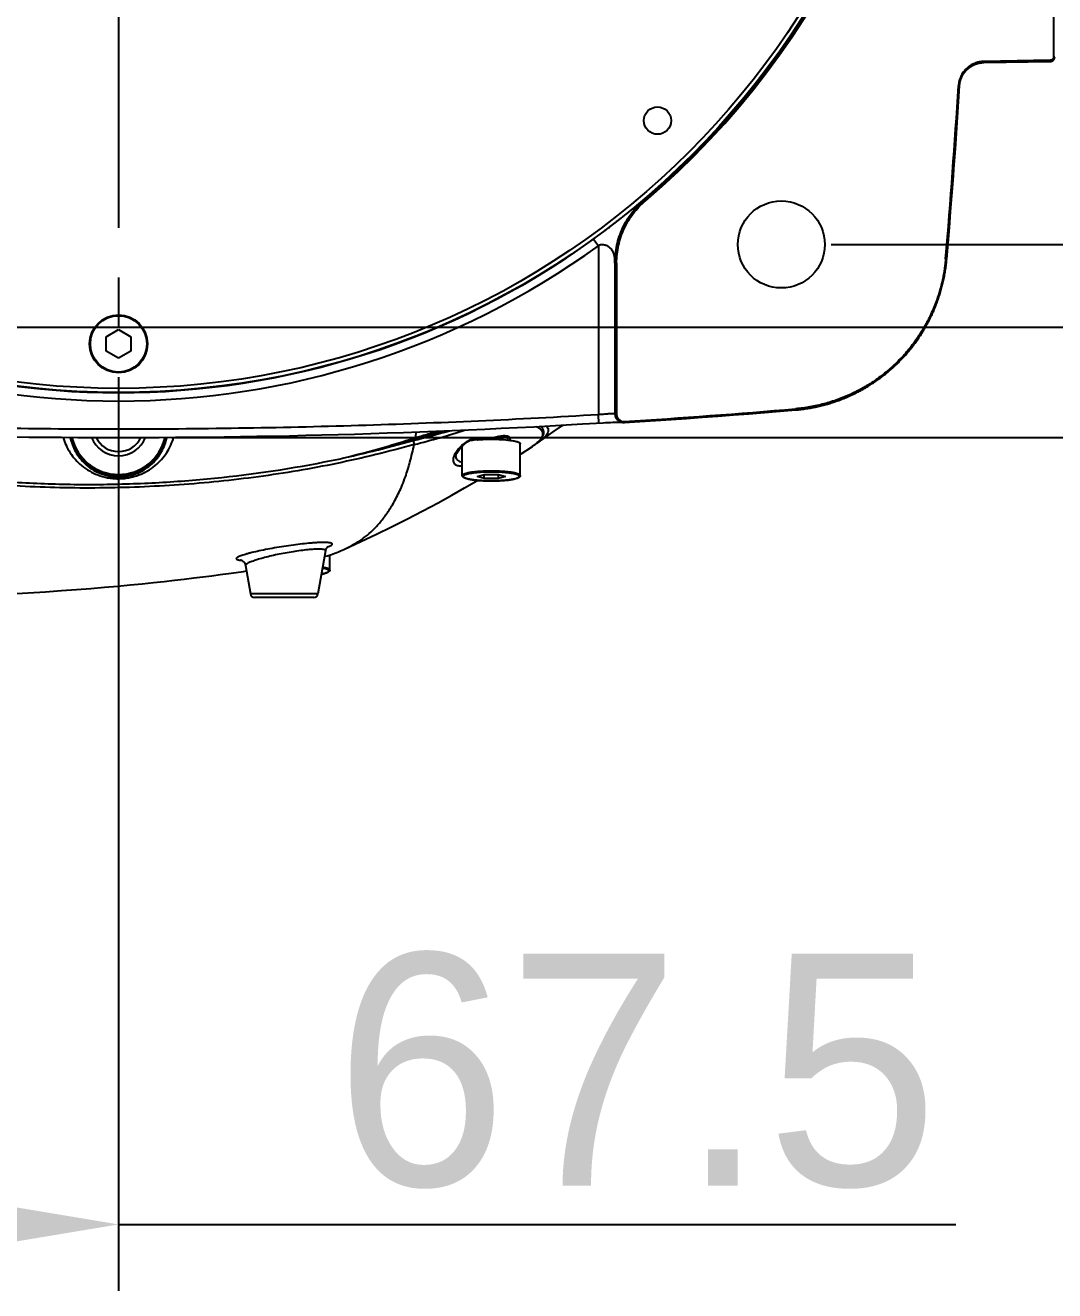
# Model space of a CAD drawing. Header units: millimetres. Extents: x 4086 to 8300, y 123 to 1549.
# Drawn here: x 6989.95 to 7021.01, y 953.47 to 991.66 of the extents above; entities that cross this region are included whole.
import ezdxf

# ---------------------------------------------------------------- set-up
doc = ezdxf.new("R2010")
doc.units = ezdxf.units.MM
doc.linetypes.add('CENTER', pattern=[0.6, 0.375, -0.075, 0.075, -0.075])
for name, color, linetype in [('中心线', 7, 'Continuous'), ('外形图', 7, 'Continuous'), ('尺寸标注', 7, 'Continuous')]:
    doc.layers.add(name, color=color, linetype=linetype)
doc.styles.add('思源黑', font='SourceHanSansCN-Normal.ttf')
doc.dimstyles.new('尺寸标注_1_4比例', dxfattribs={"dimtxt": 7, "dimasz": 6, "dimexe": 2, "dimexo": 1.5, "dimgap": 1, "dimtad": 1, "dimdec": 1, "dimlfac": 4, "dimdsep": 46, "dimtxsty": '思源黑', "dimcen": 0.09, "dimadec": 0, "dimazin": 0, "dimtp": 0.01, "dimtm": 0.01, "dimtfac": 1, "dimtdec": 1, "dimtofl": 0, "dimtmove": 0, "dimatfit": 3, "dimfxl": 1, "dimtolj": 1, "dimarcsym": 0})

# ---------------------------------------------------------------- blocks, each defined once
blk = doc.blocks.new('*D945')
at = {"layer": 'Defpoints', "color": 0}
for p in [(6972.764, 1025.043), (7012.764, 985.043), (7055.689, 985.043)]:
    blk.add_point(p, dxfattribs=at)
at = {"layer": '尺寸标注', "color": 0, "lineweight": -2}
for p, q in [((6974.264, 1025.043), (7057.689, 1025.043)), ((7055.689, 1019.043), (7055.689, 991.043)), ((7014.264, 985.043), (7057.689, 985.043))]:
    blk.add_line(p, q, dxfattribs=at)
at = {"layer": '尺寸标注', "color": 0}
for points in [[(7056.689, 1019.043), (7054.689, 1019.043), (7055.689, 1025.043)], [(7054.689, 991.043), (7056.689, 991.043), (7055.689, 985.043)]]:
    blk.add_solid(points, dxfattribs=at)
at = {"layer": '尺寸标注', "color": 0, "insert": (7051.064, 1005.043), "char_height": 7, "attachment_point": 5, "rotation": 90, "style": '思源黑'}
blk.add_mtext('\\A1;160', dxfattribs=at)
blk = doc.blocks.new('*D946')
at = {"layer": 'Defpoints', "color": 0}
for p in [(6975.889, 982.543), (6992.764, 975.871), (6992.764, 955.471)]:
    blk.add_point(p, dxfattribs=at)
at = {"layer": '尺寸标注', "color": 0, "lineweight": -2}
for p, q in [((6975.889, 981.043), (6975.889, 953.471)), ((6992.764, 974.371), (6992.764, 953.471)), ((6981.889, 955.471), (6986.764, 955.471)), ((6992.764, 955.471), (7018.035, 955.471))]:
    blk.add_line(p, q, dxfattribs=at)
at = {"layer": '尺寸标注', "color": 0}
for points in [[(6981.889, 956.471), (6981.889, 954.471), (6975.889, 955.471)], [(6986.764, 954.471), (6986.764, 956.471), (6992.764, 955.471)]]:
    blk.add_solid(points, dxfattribs=at)
at = {"layer": '尺寸标注', "color": 0, "insert": (7008.399, 960.095), "char_height": 7, "attachment_point": 5, "style": '思源黑'}
blk.add_mtext('\\A1;67.5', dxfattribs=at)
blk = doc.blocks.new('*D947')
at = {"layer": 'Defpoints', "color": 0}
for p in [(6975.889, 1027.543), (6975.889, 982.543), (7080.178, 982.543)]:
    blk.add_point(p, dxfattribs=at)
at = {"layer": '尺寸标注', "color": 0, "lineweight": -2}
for p, q in [((6977.389, 1027.543), (7082.178, 1027.543)), ((7080.178, 1021.543), (7080.178, 988.543)), ((6977.389, 982.543), (7082.178, 982.543))]:
    blk.add_line(p, q, dxfattribs=at)
at = {"layer": '尺寸标注', "color": 0}
for points in [[(7081.178, 1021.543), (7079.178, 1021.543), (7080.178, 1027.543)], [(7079.178, 988.543), (7081.178, 988.543), (7080.178, 982.543)]]:
    blk.add_solid(points, dxfattribs=at)
at = {"layer": '尺寸标注', "color": 0, "insert": (7075.554, 1005.043), "char_height": 7, "attachment_point": 5, "rotation": 90, "style": '思源黑'}
blk.add_mtext('\\A1;180', dxfattribs=at)
blk = doc.blocks.new('*D948')
at = {"layer": 'Defpoints', "color": 0}
for p in [(6992.764, 1030.868), (6992.87, 979.217), (7106.779, 979.217)]:
    blk.add_point(p, dxfattribs=at)
at = {"layer": '尺寸标注', "color": 0, "lineweight": -2}
for p, q in [((6994.264, 1030.868), (7108.779, 1030.868)), ((7106.779, 1024.868), (7106.779, 985.217)), ((6994.37, 979.217), (7108.779, 979.217))]:
    blk.add_line(p, q, dxfattribs=at)
at = {"layer": '尺寸标注', "color": 0}
for points in [[(7107.779, 1024.868), (7105.779, 1024.868), (7106.779, 1030.868)], [(7105.779, 985.217), (7107.779, 985.217), (7106.779, 979.217)]]:
    blk.add_solid(points, dxfattribs=at)
at = {"layer": '尺寸标注', "color": 0, "insert": (7102.155, 1005.043), "char_height": 7, "attachment_point": 5, "rotation": 90, "style": '思源黑'}
blk.add_mtext('\\A1;\\A1;206.5', dxfattribs=at)

msp = doc.modelspace()

# ---------------------------------------------------------------- linework, layer by layer
at = {"layer": '中心线', "linetype": 'CENTER', "ltscale": 20}
msp.add_line((6992.764, 1005.043), (6992.764, 968.7946), dxfattribs=at)
at = {"layer": '外形图'}
for p, q in [((7020.9805, 1019.3767), (7020.9805, 990.7094)), ((7020.8742, 990.6011), (7018.8788, 990.5663)), ((7018.8788, 990.5663), (7018.8794, 990.5328)), ((7018.8794, 990.5328), (7020.8912, 990.5679)), ((7020.8742, 990.6011), (7020.8912, 990.5679)), ((7021.014, 990.6929), (7020.9805, 990.7094)), ((7018.1107, 989.8327), (7018.1441, 989.8306)), ((7008.6406, 986.3861), (7008.6242, 986.3873)), ((7008.6623, 986.3606), (7008.6406, 986.3861)), ((7007.0978, 985.2058), (7007.2442, 985.0032)), ((7007.2442, 985.0023), (7007.2442, 979.9043)), ((7007.7441, 984.4829), (7007.7441, 979.9315)), ((7007.7609, 984.4825), (7007.7441, 984.4829)), ((7007.7943, 984.4825), (7007.7609, 984.4825)), ((7007.7609, 984.4825), (7007.7609, 979.9156)), ((7007.7943, 984.4825), (7007.7943, 979.9156)), ((7017.7234, 984.6101), (7017.7568, 984.6073)), ((6992.3916, 982.258), (6992.764, 982.473)), ((6992.3916, 981.828), (6992.3916, 982.258)), ((6992.764, 982.473), (6993.1364, 982.258)), ((6993.1364, 982.258), (6993.1364, 981.828)), ((6992.764, 981.613), (6992.3916, 981.828)), ((6993.1364, 981.828), (6992.764, 981.613)), ((7007.2593, 979.6547), (7007.2442, 979.9043)), ((7007.7609, 979.9156), (7007.7441, 979.9315)), ((7007.7943, 979.9156), (7007.7609, 979.9156)), ((7013.1969, 980.0836), (7013.1998, 980.0502)), ((7006.768, 979.6256), (7007.3839, 979.662)), ((7007.3839, 979.662), (7007.4596, 979.6662)), ((7007.4596, 979.6662), (7007.5413, 979.6704)), ((7007.5413, 979.6704), (7007.6104, 979.6738)), ((7007.6104, 979.6738), (7007.676, 979.6768)), ((7007.676, 979.6768), (7007.7361, 979.6794)), ((7007.7361, 979.6794), (7007.784, 979.6813)), ((7007.784, 979.6813), (7007.8218, 979.6825)), ((7007.8218, 979.6825), (7007.8561, 979.6835)), ((7007.8234, 979.7487), (7007.8229, 979.7492)), ((7007.8229, 979.7492), (7007.8398, 979.7333)), ((7007.8561, 979.6835), (7007.8807, 979.6842)), ((7007.8807, 979.6842), (7007.8982, 979.6845)), ((7002.5184, 979.4093), (7002.5407, 979.4166)), ((7004.514, 979.1417), (7004.514, 979.259)), ((7003.139, 978.0664), (7003.139, 978.958)), ((7004.889, 978.0664), (7004.889, 979.0294)), ((7004.889, 978.7132), (7004.9141, 978.7291)), ((7004.9141, 978.7291), (7005.2229, 978.9302)), ((7005.2223, 978.9298), (7005.2229, 978.9302)), ((7005.2229, 978.9302), (7005.2235, 978.9306)), ((7005.3144, 978.9938), (7005.3744, 979.0399)), ((7003.584, 978.0417), (7003.799, 978.1)), ((7003.799, 977.9835), (7003.584, 978.0417)), ((7003.799, 978.1), (7004.229, 978.1)), ((7003.799, 977.9835), (7003.799, 978.1)), ((7004.229, 977.9835), (7003.799, 977.9835)), ((7004.229, 978.1), (7004.444, 978.0417)), ((7004.229, 977.9835), (7004.229, 978.1)), ((7004.444, 978.0417), (7004.229, 977.9835)), ((6999.0119, 975.7988), (6998.7822, 974.4963)), ((6999.139, 975.2137), (6999.139, 975.6759)), ((6996.5946, 975.3539), (6996.7458, 974.4963)), ((6998.7822, 974.4963), (6996.7458, 974.4963)), ((6998.6591, 974.393), (6996.8689, 974.393))]:
    msp.add_line(p, q, dxfattribs=at)
for points in [[(7020.8912, 990.5679), (7020.8935, 990.568), (7020.8961, 990.5681), (7020.8986, 990.5683), (7020.9011, 990.5685), (7020.9036, 990.5688), (7020.9061, 990.5691), (7020.9086, 990.5695), (7020.9111, 990.5699), (7020.9136, 990.5704), (7020.9161, 990.5709), (7020.9185, 990.5715), (7020.921, 990.5721), (7020.9234, 990.5727), (7020.9258, 990.5735), (7020.9282, 990.5742), (7020.9306, 990.5751), (7020.933, 990.5759), (7020.9354, 990.5768), (7020.9377, 990.5778), (7020.94, 990.5788), (7020.9423, 990.5799), (7020.9446, 990.581), (7020.9468, 990.5821), (7020.9491, 990.5833), (7020.9513, 990.5845), (7020.9535, 990.5858), (7020.9556, 990.5871), (7020.9577, 990.5885), (7020.9598, 990.5899), (7020.9619, 990.5914), (7020.9639, 990.5929), (7020.9659, 990.5944), (7020.9679, 990.596), (7020.9699, 990.5976), (7020.9718, 990.5992), (7020.9736, 990.6009), (7020.9755, 990.6027), (7020.9773, 990.6044), (7020.9791, 990.6062), (7020.9808, 990.6081), (7020.9825, 990.6099), (7020.9842, 990.6118), (7020.9858, 990.6138), (7020.9874, 990.6158), (7020.9889, 990.6178), (7020.9904, 990.6198), (7020.9919, 990.6219), (7020.9933, 990.6239), (7020.9946, 990.6261), (7020.996, 990.6282), (7020.9973, 990.6304), (7020.9985, 990.6326), (7020.9997, 990.6348), (7021.0009, 990.6371), (7021.002, 990.6393), (7021.003, 990.6416), (7021.004, 990.6439), (7021.005, 990.6463), (7021.0059, 990.6486), (7021.0068, 990.651), (7021.0076, 990.6534), (7021.0084, 990.6558), (7021.0091, 990.6582), (7021.0098, 990.6607), (7021.0104, 990.6631), (7021.011, 990.6656), (7021.0115, 990.668), (7021.012, 990.6705), (7021.0124, 990.673), (7021.0128, 990.6755), (7021.0131, 990.678), (7021.0134, 990.6805), (7021.0136, 990.683), (7021.0138, 990.6856), (7021.0139, 990.6881), (7021.014, 990.6906), (7021.014, 990.6927)], [(7018.1441, 989.8306), (7018.1447, 989.84), (7018.1455, 989.8497), (7018.1465, 989.8593), (7018.1475, 989.869), (7018.1487, 989.8787), (7018.15, 989.8883), (7018.1514, 989.8979), (7018.153, 989.9076), (7018.1547, 989.9172), (7018.1565, 989.9268), (7018.1584, 989.9363), (7018.1605, 989.9458), (7018.1626, 989.9553), (7018.1649, 989.9648), (7018.1673, 989.9742), (7018.1699, 989.9836), (7018.1725, 989.9929), (7018.1753, 990.0022), (7018.1782, 990.0115), (7018.1812, 990.0207), (7018.1843, 990.0298), (7018.1876, 990.039), (7018.1909, 990.0481), (7018.1944, 990.0571), (7018.198, 990.0662), (7018.2018, 990.0751), (7018.2056, 990.0841), (7018.2096, 990.0929), (7018.2136, 990.1018), (7018.2178, 990.1106), (7018.2221, 990.1193), (7018.2265, 990.1279), (7018.2311, 990.1365), (7018.2357, 990.1451), (7018.2404, 990.1535), (7018.2453, 990.1619), (7018.2502, 990.1703), (7018.2553, 990.1786), (7018.2605, 990.1868), (7018.2657, 990.1949), (7018.2711, 990.203), (7018.2766, 990.211), (7018.2822, 990.219), (7018.2879, 990.2269), (7018.2938, 990.2347), (7018.2997, 990.2424), (7018.3057, 990.2501), (7018.3118, 990.2576), (7018.318, 990.2651), (7018.3243, 990.2725), (7018.3307, 990.2798), (7018.3372, 990.2871), (7018.3437, 990.2942), (7018.3504, 990.3013), (7018.3571, 990.3082), (7018.364, 990.3151), (7018.3709, 990.3219), (7018.3779, 990.3286), (7018.385, 990.3352), (7018.3922, 990.3417), (7018.3995, 990.3482), (7018.4069, 990.3545), (7018.4143, 990.3608), (7018.4219, 990.3669), (7018.4295, 990.373), (7018.4372, 990.379), (7018.445, 990.3848), (7018.4528, 990.3906), (7018.4607, 990.3962), (7018.4687, 990.4018), (7018.4768, 990.4072), (7018.4849, 990.4125), (7018.4931, 990.4178), (7018.5013, 990.4229), (7018.5096, 990.4279), (7018.518, 990.4328), (7018.5264, 990.4376), (7018.5349, 990.4423), (7018.5435, 990.4468), (7018.5521, 990.4513), (7018.5608, 990.4557), (7018.5696, 990.4599), (7018.5784, 990.464), (7018.5873, 990.468), (7018.5962, 990.4719), (7018.6051, 990.4757), (7018.6141, 990.4794), (7018.6232, 990.4829), (7018.6323, 990.4864), (7018.6414, 990.4897), (7018.6506, 990.4929), (7018.6598, 990.4959), (7018.669, 990.4989), (7018.6783, 990.5017), (7018.6875, 990.5044), (7018.6969, 990.507), (7018.7063, 990.5095), (7018.7157, 990.5118), (7018.7252, 990.514), (7018.7347, 990.5161), (7018.7442, 990.5181), (7018.7538, 990.52), (7018.7634, 990.5217), (7018.7731, 990.5233), (7018.7827, 990.5248), (7018.7924, 990.5262), (7018.8021, 990.5274), (7018.8118, 990.5286), (7018.8215, 990.5296), (7018.8312, 990.5304), (7018.8409, 990.5311), (7018.8506, 990.5318), (7018.8603, 990.5322), (7018.8699, 990.5326), (7018.8794, 990.5328)], [(7017.7568, 984.6073), (7017.7967, 985.0821), (7017.8357, 985.5571), (7017.8737, 986.0321), (7017.9108, 986.5071), (7017.947, 986.982), (7017.9822, 987.4569), (7018.0164, 987.9317), (7018.0498, 988.4065), (7018.0821, 988.8813), (7018.1136, 989.356), (7018.1441, 989.8306)], [(7013.1998, 980.0502), (7013.2399, 980.0538), (7013.2802, 980.0577), (7013.3205, 980.062), (7013.3607, 980.0665), (7013.4009, 980.0714), (7013.4411, 980.0767), (7013.4812, 980.0822), (7013.5213, 980.0881), (7013.5613, 980.0943), (7013.6013, 980.1008), (7013.6412, 980.1076), (7013.681, 980.1148), (7013.7208, 980.1223), (7013.7606, 980.1301), (7013.8002, 980.1382), (7013.8398, 980.1467), (7013.8794, 980.1555), (7013.9188, 980.1646), (7013.9582, 980.174), (7013.9975, 980.1837), (7014.0368, 980.1938), (7014.0759, 980.2041), (7014.115, 980.2148), (7014.1539, 980.2258), (7014.1928, 980.2371), (7014.2316, 980.2487), (7014.2703, 980.2607), (7014.3089, 980.2729), (7014.3473, 980.2855), (7014.3857, 980.2984), (7014.424, 980.3116), (7014.4622, 980.3251), (7014.5003, 980.3389), (7014.5382, 980.353), (7014.576, 980.3674), (7014.6137, 980.3821), (7014.6513, 980.3972), (7014.6888, 980.4125), (7014.7261, 980.4281), (7014.7633, 980.4441), (7014.8004, 980.4603), (7014.8374, 980.4769), (7014.8742, 980.4937), (7014.9109, 980.5109), (7014.9475, 980.5283), (7014.9839, 980.546), (7015.0201, 980.564), (7015.0562, 980.5824), (7015.0921, 980.601), (7015.1279, 980.6198), (7015.1636, 980.639), (7015.199, 980.6585), (7015.2344, 980.6783), (7015.2696, 980.6983), (7015.3046, 980.7187), (7015.3394, 980.7393), (7015.3741, 980.7602), (7015.4086, 980.7814), (7015.4429, 980.8028), (7015.4771, 980.8246), (7015.5111, 980.8465), (7015.5448, 980.8688), (7015.5784, 980.8914), (7015.6119, 980.9142), (7015.6451, 980.9373), (7015.6782, 980.9607), (7015.7111, 980.9843), (7015.7437, 981.0082), (7015.7762, 981.0324), (7015.8085, 981.0568), (7015.8406, 981.0815), (7015.8725, 981.1064), (7015.9042, 981.1316), (7015.9356, 981.1571), (7015.9669, 981.1828), (7015.9979, 981.2087), (7016.0288, 981.2349), (7016.0594, 981.2614), (7016.0898, 981.2881), (7016.12, 981.3151), (7016.15, 981.3423), (7016.1798, 981.3697), (7016.2093, 981.3974), (7016.2386, 981.4254), (7016.2677, 981.4535), (7016.2966, 981.4819), (7016.3252, 981.5105), (7016.3536, 981.5393), (7016.3817, 981.5684), (7016.4096, 981.5977), (7016.4373, 981.6272), (7016.4647, 981.657), (7016.4919, 981.687), (7016.5189, 981.7172), (7016.5456, 981.7476), (7016.5721, 981.7783), (7016.5983, 981.8091), (7016.6243, 981.8402), (7016.65, 981.8715), (7016.6754, 981.9029), (7016.7006, 981.9346), (7016.7256, 981.9664), (7016.7502, 981.9985), (7016.7746, 982.0308), (7016.7988, 982.0633), (7016.8227, 982.0959), (7016.8463, 982.1288), (7016.8697, 982.1619), (7016.8928, 982.1951), (7016.9157, 982.2286), (7016.9382, 982.2622), (7016.9605, 982.296), (7016.9825, 982.33), (7017.0042, 982.3641), (7017.0257, 982.3984), (7017.0468, 982.4329), (7017.0677, 982.4676), (7017.0884, 982.5024), (7017.1087, 982.5374), (7017.1287, 982.5726), (7017.1485, 982.608), (7017.168, 982.6435), (7017.1872, 982.6791), (7017.2061, 982.7149), (7017.2247, 982.7509), (7017.243, 982.787), (7017.261, 982.8232), (7017.2787, 982.8596), (7017.2962, 982.8961), (7017.3133, 982.9328), (7017.3302, 982.9696), (7017.3467, 983.0066), (7017.3629, 983.0437), (7017.3789, 983.0809), (7017.3945, 983.1182), (7017.4099, 983.1557), (7017.4249, 983.1933), (7017.4396, 983.231), (7017.454, 983.2688), (7017.4682, 983.3068), (7017.482, 983.3448), (7017.4955, 983.383), (7017.5086, 983.4213), (7017.5215, 983.4597), (7017.5341, 983.4982), (7017.5464, 983.5368), (7017.5583, 983.5755), (7017.5699, 983.6143), (7017.5812, 983.6531), (7017.5922, 983.6921), (7017.6029, 983.7311), (7017.6133, 983.7703), (7017.6233, 983.8095), (7017.6331, 983.8488), (7017.6425, 983.8882), (7017.6516, 983.9277), (7017.6603, 983.9672), (7017.6688, 984.0068), (7017.6769, 984.0464), (7017.6847, 984.0861), (7017.6922, 984.1259), (7017.6994, 984.1658), (7017.7062, 984.2057), (7017.7127, 984.2457), (7017.7189, 984.2857), (7017.7248, 984.3258), (7017.7304, 984.3659), (7017.7356, 984.4061), (7017.7405, 984.4463), (7017.7451, 984.4866), (7017.7493, 984.5269), (7017.7532, 984.5672), (7017.7568, 984.6073)], [(7008.0271, 979.6662), (7008.4965, 979.6964), (7008.9667, 979.7277), (7009.437, 979.7598), (7009.9073, 979.7929), (7010.3776, 979.8269), (7010.8479, 979.8618), (7011.3183, 979.8977), (7011.7887, 979.9344), (7012.2591, 979.9721), (7012.7295, 980.0107), (7013.1998, 980.0502)], [(6989.5709, 979.2388), (6990.0621, 979.2328), (6990.5533, 979.2278), (6991.0446, 979.2238), (6991.5359, 979.2208), (6992.0271, 979.2188), (6992.5184, 979.2178), (6993.0097, 979.2178), (6993.5009, 979.2188), (6993.9922, 979.2208), (6994.4835, 979.2238), (6994.9747, 979.2278), (6995.466, 979.2328), (6995.9572, 979.2388), (6996.4484, 979.2459), (6996.9396, 979.2539), (6997.4307, 979.2629), (6997.9219, 979.273), (6998.4131, 979.284), (6998.9044, 979.2961), (6999.3956, 979.3091), (6999.887, 979.3232), (7000.3784, 979.3382), (7000.8698, 979.3543), (7001.3612, 979.3714), (7001.8527, 979.3895), (7002.3442, 979.4086), (7002.8357, 979.4286), (7003.3272, 979.4497), (7003.8187, 979.4718), (7004.3103, 979.495), (7004.8018, 979.5191), (7005.2934, 979.5442), (7005.7849, 979.5703), (7006.2764, 979.5974), (7006.768, 979.6256)], [(7005.3744, 979.0399), (7005.4268, 979.0847), (7005.472, 979.1283), (7005.5101, 979.1707), (7005.5415, 979.2126), (7005.5664, 979.2547), (7005.5845, 979.2972), (7005.595, 979.3404), (7005.597, 979.3834), (7005.5904, 979.4247), (7005.5758, 979.4631), (7005.5535, 979.4994), (7005.5235, 979.5337), (7005.4986, 979.5551)], [(7005.4041, 979.0575), (7005.6, 979.1894), (7005.8836, 979.3842), (7006.1628, 979.5809), (7006.1782, 979.592)], [(7007.8982, 979.6845), (7007.9137, 979.6847), (7007.915, 979.6847)], [(7003.1938, 979.0125), (7003.1967, 979.0152), (7003.2023, 979.0203), (7003.2079, 979.0254), (7003.2137, 979.0303), (7003.2195, 979.0352), (7003.2253, 979.04), (7003.2312, 979.0448), (7003.2371, 979.0494), (7003.2431, 979.054), (7003.2491, 979.0584), (7003.255, 979.0628), (7003.261, 979.067), (7003.267, 979.0712), (7003.2729, 979.0752), (7003.2789, 979.0792), (7003.2848, 979.083), (7003.2906, 979.0868), (7003.2965, 979.0904), (7003.3022, 979.0939), (7003.308, 979.0974), (7003.3137, 979.1007), (7003.3195, 979.104), (7003.3252, 979.1072), (7003.3309, 979.1103), (7003.3365, 979.1134), (7003.3422, 979.1164), (7003.3479, 979.1193), (7003.3535, 979.1221), (7003.3591, 979.1248), (7003.3647, 979.1275), (7003.3703, 979.1301), (7003.3758, 979.1327), (7003.3813, 979.1351), (7003.3867, 979.1374), (7003.3921, 979.1397), (7003.3974, 979.1419), (7003.4027, 979.144), (7003.4078, 979.146), (7003.4129, 979.1479), (7003.4179, 979.1497), (7003.4228, 979.1514), (7003.4276, 979.153), (7003.4323, 979.1545), (7003.4369, 979.1559), (7003.4414, 979.1572), (7003.4457, 979.1584), (7003.4499, 979.1596), (7003.454, 979.1606), (7003.458, 979.1615), (7003.4617, 979.1623), (7003.4653, 979.163), (7003.4686, 979.1636), (7003.4717, 979.1641), (7003.4744, 979.1644), (7003.476, 979.1646)], [(7002.9448, 978.6468), (7002.9451, 978.6535), (7002.947, 978.6663), (7002.9507, 978.682), (7002.9568, 978.7006), (7002.9654, 978.7218), (7002.9769, 978.7456), (7002.9916, 978.7719), (7003.0097, 978.8007), (7003.0314, 978.8319), (7003.0568, 978.8653), (7003.0861, 978.9005), (7003.1192, 978.9374)], [(7003.1192, 978.9374), (7003.1561, 978.9758), (7003.1938, 979.0125)], [(7005.2223, 978.9298), (7005.2469, 978.9462), (7005.3144, 978.9938)], [(6999.5653, 975.8403), (7000.0749, 976.0749), (7000.5466, 976.2985), (7000.9992, 976.5194), (7001.4597, 976.7509), (7001.9422, 977.0011), (7002.4096, 977.2513), (7002.8243, 977.4796), (7003.2086, 977.6967), (7003.5743, 977.9083), (7003.6027, 977.925)], [(6999.0119, 975.7989), (6999.0155, 975.8154), (6999.0213, 975.8347), (6999.0282, 975.8522), (6999.0358, 975.8677), (6999.0438, 975.8812), (6999.0518, 975.8928), (6999.0595, 975.9026), (6999.0669, 975.9108), (6999.0738, 975.9177), (6999.0798, 975.9231), (6999.0847, 975.9271), (6999.0882, 975.9297), (6999.0902, 975.9311), (6999.0906, 975.9313)], [(6996.4587, 975.5231), (6996.4578, 975.5233), (6996.4584, 975.5232), (6996.4609, 975.5224), (6996.4653, 975.5208), (6996.4714, 975.5183), (6996.479, 975.5148), (6996.4876, 975.5102), (6996.4971, 975.5044), (6996.5075, 975.4972), (6996.5186, 975.4883), (6996.5303, 975.4776), (6996.5422, 975.4648), (6996.554, 975.4499), (6996.5652, 975.4329), (6996.5753, 975.414), (6996.5839, 975.3936), (6996.5907, 975.3719), (6996.5945, 975.3545)], [(6989.5116, 974.5034), (6990.0391, 974.5326), (6990.558, 974.5645), (6991.0426, 974.5972), (6991.4964, 974.6304), (6991.9282, 974.6643), (6992.343, 974.699), (6992.7397, 974.7342), (6993.1172, 974.7696), (6993.4754, 974.8049), (6993.8157, 974.8399), (6994.1397, 974.8747), (6994.4494, 974.9093), (6994.7467, 974.9438), (6995.0335, 974.9782), (6995.3108, 975.0125), (6995.5784, 975.0467), (6995.8355, 975.0805), (6996.0817, 975.1137), (6996.3162, 975.1462), (6996.538, 975.1776), (6996.6235, 975.19)]]:
    msp.add_lwpolyline(points, dxfattribs=at)
for centre, radius in [((6992.764, 1005.043), 24.4672), ((6992.764, 1005.043), 24.3423), ((7009.0275, 988.7796), 0.4125), ((7012.764, 985.043), 1.3125), ((6992.764, 982.043), 0.875), ((6992.764, 982.043), 0.85)]:
    msp.add_circle(centre, radius, dxfattribs=at)
for centre, radius, start, end in [((6992.764, 1005.043), 24.4979, 310.39702, 49.60298), ((6992.764, 1005.043), 24.5313, 310.39702, 49.60298), ((6776.3342, 1005.1334), 242.2601, 355.14031, 356.378891), ((6992.764, 1005.043), 24.4739, 234.14916, 305.85084), ((6992.764, 1005.043), 24.7239, 234.15024, 305.84959), ((7007.9938, 979.9313), 0.2498, 179.95788, 226.81083), ((7008.0107, 979.9155), 0.2498, 179.95777, 226.81236), ((7008.0108, 979.9156), 0.2165, 180, 273.58553), ((6992.6578, 1221.6861), 242.474, 273.633508, 274.859154), ((7008.0108, 979.9156), 0.25, 226.81611, 273.73776), ((6992.764, 979.543), 1.4737, 192.58166, 347.41834), ((6992.764, 979.543), 1.4403, 192.88503, 347.11341), ((6992.764, 979.543), 0.875, 201.7332, 338.2668), ((6992.764, 979.543), 0.75, 205.63939, 334.36061), ((6994.1675, 1003.343), 25.3231, 281.95333, 287.38837), ((6992.4099, 1011.856), 34.0099, 283.68137, 285.77501), ((6996.4976, 1000.329), 21.8205, 283.67387, 286.65536), ((6996.4313, 1000.5751), 22.1982, 283.69088, 287.85288), ((6996.2484, 998.8391), 20.3741, 285.59135, 287.51493), ((6987.9801, 981.8833), 14.001, 349.01261, 349.72353), ((6997.1194, 996.1791), 17.6175, 285.18904, 287.84588), ((7003.8734, 975.0379), 4.1449, 95.50372, 95.7169), ((7003.9624, 974.1156), 5.0715, 95.3438, 95.50452), ((7003.3699, 979.8119), 0.8929, 254.57082, 254.98926), ((7004.3565, 977.7298), 1.7551, 133.66382, 133.93063), ((7003.9224, 980.9035), 2.3633, 303.40502, 304.29184), ((7004.0478, 980.7196), 2.1407, 304.29382, 305.08034), ((7004.5573, 980.0393), 1.2905, 308.77769, 310.82972), ((7003.9501, 981.2362), 2.6193, 302.77092, 303.717), ((6996.6136, 975.3573), 0.0193, 188.17444, 189.98735), ((6996.8689, 974.518), 0.125, 190, 270), ((6998.6591, 974.518), 0.125, 270, 350)]:
    msp.add_arc(centre, radius, start, end, dxfattribs=at)
for points, knots in [([(7018.8788, 990.5663), (7018.8303, 990.5655), (7018.7573, 990.5573), (7018.663, 990.5333), (7018.5942, 990.5087), (7018.5281, 990.4778), (7018.465, 990.4409), (7018.4057, 990.3983), (7018.3506, 990.3504), (7018.3002, 990.2976), (7018.2549, 990.2403), (7018.2151, 990.179), (7018.1813, 990.1143), (7018.1535, 990.0467), (7018.1252, 989.9537), (7018.1137, 989.8812), (7018.1107, 989.8327)], [0, 0, 0, 0, 0.1248991, 0.1874159, 0.2499328, 0.3124497, 0.3749665, 0.4374834, 0.5000004, 0.5625171, 0.625034, 0.6875509, 0.7500677, 0.8125845, 0.8751013, 1, 1, 1, 1]), ([(7020.9805, 990.7094), (7020.9805, 990.7024), (7020.9793, 990.6883), (7020.9736, 990.6678), (7020.9639, 990.6489), (7020.9507, 990.6324), (7020.9343, 990.6188), (7020.9156, 990.6089), (7020.8953, 990.6027), (7020.8812, 990.6013), (7020.8742, 990.6011)], [0, 0, 0, 0, 0.1250252, 0.2500289, 0.3750183, 0.5000002, 0.6249821, 0.7499714, 0.8749751, 1, 1, 1, 1]), ([(7007.0978, 985.2058), (7007.118, 985.2204), (7007.157, 985.2489), (7007.2329, 985.3051), (7007.3262, 985.3751), (7007.4396, 985.4607), (7007.556, 985.5494), (7007.6749, 985.6406), (7007.7945, 985.7331), (7007.9125, 985.8251), (7008.027, 985.915), (7008.1194, 985.988), (7008.1902, 986.0443), (7008.2406, 986.0845), (7008.2891, 986.1232), (7008.3356, 986.1603), (7008.3798, 986.1957), (7008.4216, 986.2292), (7008.4609, 986.2607), (7008.4919, 986.2855), (7008.5152, 986.3041), (7008.5314, 986.3171), (7008.5467, 986.3292), (7008.5609, 986.3404), (7008.574, 986.3507), (7008.5858, 986.3599), (7008.5962, 986.3679), (7008.604, 986.3738), (7008.6094, 986.3778), (7008.6128, 986.3803), (7008.6158, 986.3824), (7008.6184, 986.3842), (7008.6205, 986.3855), (7008.6221, 986.3865), (7008.6232, 986.3871), (7008.6238, 986.3873), (7008.6241, 986.3873), (7008.6242, 986.3873)], [0, 0, 0, 0, 0.0386055, 0.0751874, 0.1466505, 0.2199226, 0.2959777, 0.3740591, 0.4528382, 0.5308413, 0.606665, 0.679102, 0.7137414, 0.7471916, 0.7793673, 0.8101848, 0.8395525, 0.8673823, 0.8935246, 0.9177744, 0.9291186, 0.9398847, 0.9500108, 0.9594223, 0.9680535, 0.9758414, 0.9826793, 0.9884816, 0.9909708, 0.9931701, 0.9950716, 0.9966698, 0.9979612, 0.9989448, 0.9996212, 0.9998462, 1, 1, 1, 1]), ([(7007.7441, 984.4829), (7007.7441, 984.5731), (7007.7538, 984.7536), (7007.7976, 985.021), (7007.8701, 985.2822), (7007.9703, 985.534), (7008.0971, 985.7735), (7008.2491, 985.9979), (7008.4244, 986.2045), (7008.5555, 986.3289), (7008.6242, 986.3873)], [0, 0, 0, 0, 0.1250084, 0.2500161, 0.3750221, 0.5000255, 0.6250254, 0.7500214, 0.8750131, 1, 1, 1, 1]), ([(7008.6406, 986.3861), (7008.572, 986.3277), (7008.4409, 986.2033), (7008.2657, 985.9968), (7008.1138, 985.7725), (7007.9871, 985.5331), (7007.8869, 985.2814), (7007.8145, 985.0203), (7007.7707, 984.753), (7007.7609, 984.5726), (7007.7609, 984.4825)], [0, 0, 0, 0, 0.1249998, 0.2499998, 0.3749998, 0.4999998, 0.6249998, 0.7499999, 0.875, 1, 1, 1, 1]), ([(7007.7943, 984.4825), (7007.7943, 984.5714), (7007.804, 984.7494), (7007.8472, 985.0131), (7007.9186, 985.2707), (7008.0175, 985.519), (7008.1425, 985.7552), (7008.2924, 985.9765), (7008.4653, 986.1803), (7008.5946, 986.303), (7008.6623, 986.3606)], [0, 0, 0, 0, 0.125, 0.25, 0.375, 0.4999999, 0.6249999, 0.75, 0.875, 1, 1, 1, 1]), ([(7007.2442, 985.0032), (7007.246, 985.0052), (7007.2498, 985.009), (7007.2559, 985.0143), (7007.2623, 985.0192), (7007.2714, 985.025), (7007.2834, 985.031), (7007.2984, 985.0366), (7007.3139, 985.0405), (7007.3296, 985.043), (7007.3454, 985.0443), (7007.3663, 985.0446), (7007.392, 985.0426), (7007.422, 985.0372), (7007.4509, 985.0293), (7007.4871, 985.0162), (7007.5291, 984.9955), (7007.5739, 984.9644), (7007.6126, 984.9283), (7007.645, 984.8877), (7007.6714, 984.8431), (7007.6888, 984.8033), (7007.7003, 984.7702), (7007.7079, 984.7444), (7007.7145, 984.718), (7007.7202, 984.6911), (7007.7251, 984.6637), (7007.7286, 984.6406), (7007.7311, 984.6219), (7007.7328, 984.6078), (7007.7344, 984.5937), (7007.7358, 984.5796), (7007.7372, 984.5655), (7007.7384, 984.5515), (7007.7394, 984.5398), (7007.7401, 984.5306), (7007.7407, 984.5238), (7007.7412, 984.5171), (7007.7417, 984.5106), (7007.742, 984.5052), (7007.7424, 984.5011), (7007.7426, 984.4981), (7007.7428, 984.4953), (7007.743, 984.4925), (7007.7432, 984.49), (7007.7434, 984.4878), (7007.7436, 984.4861), (7007.7437, 984.485), (7007.7438, 984.4843), (7007.7439, 984.4837), (7007.7439, 984.4833), (7007.744, 984.4831), (7007.744, 984.4829), (7007.7441, 984.4829)], [0, 0, 0, 0, 0.0091035, 0.0182107, 0.0273115, 0.0364108, 0.0545822, 0.0727148, 0.0907879, 0.1087784, 0.1266674, 0.1444363, 0.1795408, 0.2140133, 0.2477888, 0.2808355, 0.344714, 0.4059893, 0.4653028, 0.5235403, 0.5816731, 0.6405693, 0.6705144, 0.7008481, 0.7315916, 0.7627346, 0.7942396, 0.8260615, 0.8420592, 0.8581064, 0.8741674, 0.8902374, 0.906268, 0.9222255, 0.9380327, 0.9458465, 0.9535861, 0.9611932, 0.9686424, 0.9758707, 0.979361, 0.982741, 0.9859887, 0.9890754, 0.9919573, 0.9945431, 0.9967345, 0.9976579, 0.9984518, 0.9991025, 0.9995864, 0.9998821, 1, 1, 1, 1]), ([(7017.7234, 984.6101), (7017.7112, 984.4657), (7017.6832, 984.2498), (7017.6273, 983.9654), (7017.5589, 983.6837), (7017.4505, 983.3375), (7017.3122, 983.0022), (7017.1843, 982.7421), (7017.0451, 982.4878), (7016.8504, 982.1817), (7016.5857, 981.8363), (7016.2917, 981.5153), (7015.9708, 981.2214), (7015.6254, 980.9566), (7015.3193, 980.762), (7015.065, 980.6228), (7014.8048, 980.4949), (7014.4695, 980.3566), (7014.1234, 980.2481), (7013.8416, 980.1798), (7013.5572, 980.1238), (7013.3413, 980.0959), (7013.1969, 980.0836)], [0, 0, 0, 0, 0.0624963, 0.0937519, 0.1250075, 0.1875038, 0.25, 0.2812556, 0.3125113, 0.3750075, 0.4375038, 0.5, 0.5624963, 0.6249925, 0.6874887, 0.7187444, 0.75, 0.8124962, 0.8749925, 0.9062481, 0.9375037, 1, 1, 1, 1]), ([(7007.2442, 979.9043), (7004.8339, 979.7589), (7001.2147, 979.5951), (6996.3863, 979.4858), (6992.764, 979.4585), (6989.1418, 979.4858), (6984.3133, 979.5951), (6980.6942, 979.7589), (6978.2838, 979.9043)], [0, 0, 0, 0, 0.2499965, 0.3749982, 0.5, 0.6250018, 0.7500035, 1, 1, 1, 1]), ([(7007.7441, 979.9315), (7007.7439, 979.9316), (7007.7435, 979.932), (7007.7424, 979.9326), (7007.7401, 979.9332), (7007.7366, 979.9337), (7007.7319, 979.9342), (7007.726, 979.9345), (7007.7191, 979.9348), (7007.711, 979.9349), (7007.6981, 979.9349), (7007.6794, 979.9346), (7007.6539, 979.9338), (7007.6246, 979.9325), (7007.5917, 979.9308), (7007.5557, 979.9286), (7007.5167, 979.9261), (7007.4752, 979.9232), (7007.416, 979.9188), (7007.3388, 979.9126), (7007.2761, 979.9071), (7007.2442, 979.9043)], [0, 0, 0, 0, 0.0012592, 0.0029616, 0.007917, 0.0150743, 0.0244749, 0.0361217, 0.0500009, 0.0660875, 0.0843484, 0.1272273, 0.1782485, 0.2369369, 0.3027404, 0.3750382, 0.4531485, 0.5363365, 0.6238218, 0.8083853, 1, 1, 1, 1]), ([(7005.5461, 979.4144), (7005.5292, 979.4407), (7005.4735, 979.494), (7005.4068, 979.5297), (7005.3668, 979.5481)], [0, 0, 0, 0, 0.4157061, 1, 1, 1, 1]), ([(7005.672, 979.5643), (7005.6905, 979.546), (7005.7206, 979.507), (7005.7359, 979.4369), (7005.7217, 979.3696), (7005.6869, 979.3052), (7005.6353, 979.2421), (7005.543, 979.1548), (7005.4618, 979.0961), (7005.4041, 979.0575)], [0, 0, 0, 0, 0.1183112, 0.2172378, 0.3156119, 0.4240989, 0.5468207, 0.6844665, 1, 1, 1, 1]), ([(7008.0271, 979.6662), (7008.0273, 979.6662), (7008.0277, 979.6663), (7008.028, 979.6668), (7008.0283, 979.6675), (7008.0285, 979.6685), (7008.0285, 979.6697), (7008.0285, 979.6712), (7008.0284, 979.6729), (7008.0282, 979.6757), (7008.0277, 979.6799), (7008.0268, 979.6856), (7008.0257, 979.6922), (7008.0249, 979.697), (7008.0245, 979.6996)], [0, 0, 0, 0, 0.0146984, 0.0312326, 0.0528773, 0.0810926, 0.1165044, 0.1593878, 0.2098587, 0.2679458, 0.406865, 0.5756905, 0.7737172, 1, 1, 1, 1]), ([(6991.0949, 979.2233), (6991.1175, 979.141), (6991.1756, 978.9797), (6991.341, 978.6763), (6991.6436, 978.3374), (6992.0533, 978.1016), (6992.3852, 978.0089), (6992.5929, 977.9796), (6992.7543, 977.9723), (6992.9162, 977.979), (6993.0755, 978.0009), (6993.2294, 978.0365), (6993.5093, 978.1273), (6993.877, 978.3392), (6994.238, 978.742), (6994.3821, 979.0605), (6994.4277, 979.2232)], [0, 0, 0, 0, 0.0573855, 0.114736, 0.2317211, 0.3579034, 0.4267108, 0.4624656, 0.4987723, 0.5352124, 0.57134, 0.6067805, 0.6413122, 0.7691252, 0.8863362, 1, 1, 1, 1]), ([(6991.3072, 979.2219), (6991.3379, 979.0717), (6991.4472, 978.7766), (6991.6935, 978.4638), (6991.951, 978.2622), (6992.1858, 978.136), (6992.459, 978.049), (6992.7598, 978.0164), (6993.063, 978.047), (6993.3412, 978.1344), (6993.58, 978.2628), (6993.8387, 978.4665), (6994.0833, 978.7795), (6994.1914, 979.0731), (6994.2216, 979.222)], [0, 0, 0, 0, 0.1130574, 0.2278125, 0.2885161, 0.3531881, 0.423291, 0.4985398, 0.5746338, 0.6463015, 0.7121325, 0.7734092, 0.8880468, 1, 1, 1, 1]), ([(6999.4123, 978.5689), (6999.8018, 978.6605), (7000.3833, 978.8099), (7001.152, 979.0326), (7001.5339, 979.1522), (7001.7243, 979.2137)], [0, 0, 0, 0, 0.4999869, 0.7499933, 1, 1, 1, 1]), ([(7001.6558, 979.127), (7001.6589, 979.1157), (7001.6647, 979.0936), (7001.6716, 979.0663), (7001.6766, 979.0455), (7001.6798, 979.0315), (7001.6825, 979.019), (7001.6843, 979.0111), (7001.6842, 979.0074)], [0, 0, 0, 0, 0.2840072, 0.5591885, 0.6866937, 0.8040982, 0.9090865, 1, 1, 1, 1]), ([(7001.7352, 979.1771), (7001.7341, 979.1815), (7001.7317, 979.1895), (7001.7284, 979.2017), (7001.7255, 979.2097), (7001.726, 979.2143)], [0, 0, 0, 0, 0.3579061, 0.6449156, 1, 1, 1, 1]), ([(7003.1448, 978.9994), (7003.1683, 979.0218), (7003.2214, 979.0654), (7003.2955, 979.1118), (7003.3616, 979.1448), (7003.4144, 979.1662), (7003.4597, 979.1801), (7003.4953, 979.1864), (7003.5127, 979.1872), (7003.5207, 979.1861)], [0, 0, 0, 0, 0.2283793, 0.4798717, 0.6120454, 0.7463688, 0.8794784, 0.9433655, 1, 1, 1, 1]), ([(7003.5991, 979.1499), (7003.5755, 979.1479), (7003.4903, 979.1399), (7003.4053, 979.1288), (7003.3444, 979.1175)], [0, 0, 0, 0, 0.2766608, 1, 1, 1, 1]), ([(7003.4901, 979.165), (7003.5089, 979.1623), (7003.5454, 979.1585), (7003.5816, 979.1526), (7003.5991, 979.1499)], [0, 0, 0, 0, 0.5179233, 1, 1, 1, 1]), ([(7003.4939, 979.1655), (7003.4973, 979.1661), (7003.5119, 979.1699), (7003.5249, 979.1787), (7003.5332, 979.1866)], [0, 0, 0, 0, 0.2343042, 1, 1, 1, 1]), ([(7003.5207, 979.1861), (7003.5538, 979.1811), (7003.6187, 979.1749), (7003.6829, 979.1634), (7003.7141, 979.1579)], [0, 0, 0, 0, 0.5137118, 1, 1, 1, 1]), ([(7003.5991, 979.1499), (7003.6277, 979.1523), (7003.7488, 979.1612), (7003.8701, 979.1652), (7003.9626, 979.1661)], [0, 0, 0, 0, 0.2372753, 1, 1, 1, 1]), ([(7003.9626, 979.1661), (7004.0148, 979.1885), (7004.1184, 979.2267), (7004.2696, 979.2639), (7004.3868, 979.2764), (7004.4661, 979.2714), (7004.4996, 979.2642), (7004.5141, 979.2591)], [0, 0, 0, 0, 0.3000315, 0.581201, 0.8206815, 0.9185841, 1, 1, 1, 1]), ([(7003.9626, 979.1661), (7004.0589, 979.1669), (7004.2431, 979.1639), (7004.427, 979.1512), (7004.5143, 979.1417)], [0, 0, 0, 0, 0.5231028, 1, 1, 1, 1]), ([(7004.5141, 979.2591), (7004.5235, 979.2558), (7004.5406, 979.2482), (7004.5613, 979.2318), (7004.574, 979.2113), (7004.5765, 979.196), (7004.5765, 979.1884)], [0, 0, 0, 0, 0.2972839, 0.5492821, 0.7747103, 1, 1, 1, 1]), ([(7004.5143, 979.1417), (7004.5418, 979.1387), (7004.5942, 979.1323), (7004.668, 979.1209), (7004.7324, 979.1081), (7004.7864, 979.0945), (7004.83, 979.0795), (7004.8653, 979.0633), (7004.889, 979.0431), (7004.889, 979.0294)], [0, 0, 0, 0, 0.207003, 0.3937565, 0.5578216, 0.6972131, 0.8105534, 0.8974133, 1, 1, 1, 1]), ([(7004.5765, 979.1884), (7004.5765, 979.1843), (7004.575, 979.1661), (7004.568, 979.1487), (7004.5614, 979.1362)], [0, 0, 0, 0, 0.2236779, 1, 1, 1, 1]), ([(7005.401, 979.0628), (7005.4323, 979.0899), (7005.4758, 979.1315), (7005.5234, 979.1921), (7005.5575, 979.2485), (7005.5767, 979.3105), (7005.5684, 979.3723), (7005.5549, 979.4008), (7005.5461, 979.4144)], [0, 0, 0, 0, 0.2991581, 0.4328282, 0.5558859, 0.7757095, 0.883087, 1, 1, 1, 1]), ([(7001.6852, 979.0073), (7001.3003, 978.8986), (7000.5266, 978.6939), (6998.9652, 978.3417), (6996.9905, 978.0077), (6994.5997, 977.7656), (6992.1984, 977.6697), (6989.7955, 977.7202), (6987.4016, 977.9368), (6985.034, 978.3502), (6983.488, 978.773), (6982.7279, 979.0212)], [0, 0, 0, 0, 0.0624729, 0.1249608, 0.2499568, 0.3749908, 0.5000427, 0.6250945, 0.7501256, 0.8751058, 1, 1, 1, 1]), ([(7001.3237, 977.775), (7001.3583, 977.8593), (7001.4457, 978.0904), (7001.5705, 978.5009), (7001.6477, 978.8298), (7001.6853, 979.0076)], [0, 0, 0, 0, 0.2124219, 0.5759937, 1, 1, 1, 1]), ([(7003.1389, 978.9937), (7003.0991, 978.9554), (7003.0274, 978.8802), (7002.9397, 978.7648), (7002.8879, 978.6702), (7002.8649, 978.5992), (7002.855, 978.539), (7002.8628, 978.4804), (7002.8928, 978.434), (7002.9249, 978.4057), (7002.9664, 978.3839), (7003.0376, 978.362), (7003.0971, 978.3575), (7003.1387, 978.3574)], [0, 0, 0, 0, 0.179906, 0.3379732, 0.4715115, 0.5289115, 0.5804385, 0.6699218, 0.7128318, 0.7579916, 0.8079221, 0.8643899, 1, 1, 1, 1]), ([(7003.0852, 978.8999), (7003.0894, 978.8987), (7003.1072, 978.8939), (7003.1251, 978.8895), (7003.1387, 978.8864)], [0, 0, 0, 0, 0.2367683, 1, 1, 1, 1]), ([(7003.1452, 978.9998), (7003.1543, 978.9986), (7003.172, 978.9987), (7003.188, 979.007), (7003.1938, 979.0125)], [0, 0, 0, 0, 0.5344774, 1, 1, 1, 1]), ([(7005.2781, 978.9677), (7005.2858, 978.9731), (7005.3154, 978.9942), (7005.3445, 979.0162), (7005.3655, 979.0332)], [0, 0, 0, 0, 0.2575161, 1, 1, 1, 1]), ([(6985.2126, 978.4797), (6985.794, 978.3508), (6986.9665, 978.1336), (6988.742, 977.9216), (6990.5269, 977.8111), (6992.315, 977.7906), (6994.1022, 977.8535), (6996.4775, 978.0473), (6998.2472, 978.3219), (6999.4123, 978.5689)], [0, 0, 0, 0, 0.1249716, 0.2499771, 0.3750029, 0.5000378, 0.625072, 0.7500966, 1, 1, 1, 1]), ([(7002.9448, 978.6468), (7002.9444, 978.6248), (7002.9491, 978.5915), (7002.9699, 978.5535), (7003.0002, 978.5205), (7003.0578, 978.4911), (7003.11, 978.4828), (7003.1388, 978.4806)], [0, 0, 0, 0, 0.2309946, 0.3399574, 0.4508059, 0.696977, 1, 1, 1, 1]), ([(7004.889, 978.0664), (7004.889, 978.0769), (7004.8744, 978.0934), (7004.8497, 978.1076), (7004.8062, 978.1262), (7004.7332, 978.1457), (7004.6481, 978.1614), (7004.5674, 978.1727), (7004.4729, 978.1836), (7004.288, 978.1987), (7004.014, 978.2065), (7003.74, 978.1987), (7003.5552, 978.1836), (7003.4606, 978.1727), (7003.3799, 978.1614), (7003.2948, 978.1457), (7003.2218, 978.1262), (7003.1784, 978.1076), (7003.1536, 978.0934), (7003.139, 978.0769), (7003.139, 978.0664)], [0, 0, 0, 0, 0.0174678, 0.0310845, 0.0485612, 0.0951981, 0.1565185, 0.1920899, 0.2305244, 0.3145554, 0.5, 0.6854446, 0.7694756, 0.8079101, 0.8434815, 0.9048019, 0.9514388, 0.9689155, 0.9825322, 1, 1, 1, 1]), ([(7004.889, 978.0664), (7004.889, 978.0575), (7004.8834, 978.0397), (7004.8641, 978.0202), (7004.8392, 978.0049), (7004.8083, 977.9916), (7004.771, 977.9794), (7004.7084, 977.9631), (7004.6145, 977.9459), (7004.4856, 977.9296), (7004.3388, 977.9176), (7004.1796, 977.9101), (7004.014, 977.9076), (7003.8485, 977.9101), (7003.6893, 977.9176), (7003.5425, 977.9296), (7003.4135, 977.9459), (7003.3196, 977.9631), (7003.257, 977.9794), (7003.2197, 977.9916), (7003.1889, 978.0049), (7003.1639, 978.0202), (7003.1447, 978.0397), (7003.139, 978.0575), (7003.139, 978.0664)], [0, 0, 0, 0, 0.0145897, 0.0286916, 0.0440917, 0.0621682, 0.0835058, 0.1082752, 0.1678459, 0.2394488, 0.3206896, 0.4086299, 0.5000002, 0.5913705, 0.6793108, 0.7605515, 0.8321544, 0.891725, 0.9164944, 0.937832, 0.9559085, 0.9713084, 0.9854104, 1, 1, 1, 1]), ([(7004.864, 978.0417), (7004.864, 978.0519), (7004.8498, 978.0679), (7004.8258, 978.0817), (7004.7836, 978.0998), (7004.7127, 978.1187), (7004.63, 978.134), (7004.5516, 978.145), (7004.4598, 978.1556), (7004.2802, 978.1702), (7004.014, 978.1778), (7003.7478, 978.1702), (7003.5683, 978.1556), (7003.4764, 978.145), (7003.398, 978.134), (7003.3154, 978.1187), (7003.2445, 978.0998), (7003.2022, 978.0817), (7003.1782, 978.0679), (7003.164, 978.0519), (7003.164, 978.0417)], [0, 0, 0, 0, 0.0174677, 0.0310845, 0.0485612, 0.095198, 0.1565184, 0.1920899, 0.2305244, 0.3145553, 0.5, 0.6854447, 0.7694756, 0.8079101, 0.8434816, 0.904802, 0.9514388, 0.9689155, 0.9825323, 1, 1, 1, 1]), ([(7003.164, 978.0417), (7003.164, 978.0315), (7003.1782, 978.0155), (7003.2022, 978.0017), (7003.2445, 977.9837), (7003.3154, 977.9647), (7003.398, 977.9495), (7003.4764, 977.9385), (7003.5683, 977.9279), (7003.7478, 977.9132), (7004.014, 977.9057), (7004.2802, 977.9132), (7004.4598, 977.9279), (7004.5516, 977.9385), (7004.63, 977.9495), (7004.7127, 977.9647), (7004.7836, 977.9837), (7004.8258, 978.0017), (7004.8498, 978.0155), (7004.864, 978.0315), (7004.864, 978.0417)], [0, 0, 0, 0, 0.0174677, 0.0310845, 0.0485612, 0.095198, 0.1565184, 0.1920899, 0.2305244, 0.3145553, 0.5, 0.6854447, 0.7694756, 0.8079101, 0.8434816, 0.904802, 0.9514388, 0.9689155, 0.9825323, 1, 1, 1, 1]), ([(6999.5653, 975.8403), (6999.6474, 975.8775), (6999.8107, 975.9585), (7000.0492, 976.1019), (7000.2823, 976.2748), (7000.5078, 976.4852), (7000.7256, 976.7361), (7000.9383, 977.0296), (7001.1455, 977.3768), (7001.2659, 977.6347), (7001.3237, 977.775)], [0, 0, 0, 0, 0.1008497, 0.2038328, 0.310963, 0.4249706, 0.5482147, 0.6821888, 0.8301503, 1, 1, 1, 1]), ([(6999.2128, 975.9999), (6999.2132, 976.0024), (6999.2129, 976.0079), (6999.2082, 976.0153), (6999.2, 976.0217), (6999.1829, 976.0302), (6999.1522, 976.0382), (6999.1051, 976.0449), (6999.0447, 976.0492), (6998.9714, 976.0509), (6998.8861, 976.0499), (6998.7896, 976.0463), (6998.6829, 976.0401), (6998.5236, 976.028), (6998.308, 976.0066), (6998.0361, 975.9732), (6997.7544, 975.9326), (6997.4739, 975.8865), (6997.2052, 975.8368), (6996.9585, 975.7853), (6996.7713, 975.7409), (6996.6395, 975.7054), (6996.556, 975.6807), (6996.4842, 975.657), (6996.4247, 975.6346), (6996.3781, 975.6137), (6996.3479, 975.5965), (6996.3311, 975.5829), (6996.3215, 975.5726), (6996.3174, 975.5628), (6996.3184, 975.5573)], [0, 0, 0, 0, 0.0025355, 0.0052495, 0.0085996, 0.0128349, 0.0243712, 0.0403047, 0.0606631, 0.0852811, 0.1139594, 0.1464511, 0.1823976, 0.2214257, 0.3071885, 0.4002412, 0.4968956, 0.5934034, 0.6861283, 0.7716409, 0.8468179, 0.8796547, 0.9089121, 0.9343258, 0.9556811, 0.9728118, 0.9856549, 0.9905132, 0.9944123, 1, 1, 1, 1]), ([(6999.0119, 975.7988), (6999.0124, 975.8013), (6999.0123, 975.8066), (6999.0088, 975.814), (6999.0022, 975.8206), (6998.9882, 975.8291), (6998.9626, 975.8373), (6998.9233, 975.8441), (6998.8728, 975.8483), (6998.8115, 975.8501), (6998.7401, 975.8492), (6998.6266, 975.8441), (6998.4658, 975.8309), (6998.2553, 975.806), (6998.0277, 975.7727), (6997.7922, 975.7321), (6997.558, 975.686), (6997.334, 975.6363), (6997.1283, 975.5847), (6996.9723, 975.5401), (6996.8626, 975.5044), (6996.7929, 975.4795), (6996.7329, 975.4556), (6996.6832, 975.4329), (6996.6441, 975.4117), (6996.6161, 975.3919), (6996.5983, 975.3741), (6996.5937, 975.36), (6996.5945, 975.3545)], [0, 0, 0, 0, 0.0030017, 0.006049, 0.0095864, 0.013907, 0.0254413, 0.0412276, 0.0613553, 0.0857331, 0.1141691, 0.1464001, 0.2208987, 0.3061607, 0.3986651, 0.4947029, 0.5905742, 0.682726, 0.7678391, 0.842889, 0.8757939, 0.9052179, 0.9309037, 0.9526383, 0.9702737, 0.9837737, 0.9933568, 1, 1, 1, 1]), ([(6998.9827, 975.625), (6999.0324, 975.6399), (6999.23, 975.702), (6999.4239, 975.7762), (6999.5653, 975.8403)], [0, 0, 0, 0, 0.2505122, 1, 1, 1, 1]), ([(6999.0716, 975.9151), (6999.0914, 975.9226), (6999.1263, 975.9365), (6999.1703, 975.9584), (6999.1991, 975.9775), (6999.2116, 975.993), (6999.2128, 975.9999)], [0, 0, 0, 0, 0.3787544, 0.6698695, 0.8735905, 1, 1, 1, 1]), ([(6996.3184, 975.5573), (6996.3195, 975.5507), (6996.3293, 975.5414), (6996.3455, 975.534), (6996.3728, 975.5253), (6996.4185, 975.5179), (6996.4583, 975.5147), (6996.4811, 975.5135)], [0, 0, 0, 0, 0.1161258, 0.2025423, 0.312184, 0.6055837, 1, 1, 1, 1]), ([(6999.114, 975.189), (6999.114, 975.1977), (6999.1036, 975.2116), (6999.0846, 975.2242), (6999.0625, 975.2351), (6999.0347, 975.2455), (6998.9868, 975.2599), (6998.9476, 975.2683), (6998.9197, 975.2736)], [0, 0, 0, 0, 0.1187189, 0.2064374, 0.3174392, 0.4526233, 0.6119279, 1, 1, 1, 1]), ([(6999.139, 975.2137), (6999.139, 975.223), (6999.1274, 975.238), (6999.1065, 975.2512), (6999.082, 975.2628), (6999.0514, 975.2738), (6998.9986, 975.289), (6998.9554, 975.2979), (6998.9247, 975.3034)], [0, 0, 0, 0, 0.1166516, 0.2041197, 0.3152665, 0.4508707, 0.6107555, 1, 1, 1, 1]), ([(6999.139, 975.2137), (6999.139, 975.2051), (6999.1338, 975.1879), (6999.1157, 975.1688), (6999.0922, 975.1538), (6999.0633, 975.1409), (6999.0284, 975.1289), (6998.9699, 975.113), (6998.9224, 975.1038), (6998.8887, 975.0982)], [0, 0, 0, 0, 0.0889309, 0.1746206, 0.2671317, 0.3747467, 0.5011878, 0.6476862, 1, 1, 1, 1]), ([(6998.8888, 975.0988), (6998.921, 975.1043), (6998.9663, 975.1131), (6999.0217, 975.1283), (6999.0539, 975.1393), (6999.0796, 975.151), (6999.1015, 975.1643), (6999.114, 975.1794), (6999.114, 975.189)], [0, 0, 0, 0, 0.39044, 0.550973, 0.6870692, 0.7984125, 0.8856369, 1, 1, 1, 1])]:
    msp.add_open_spline(points, degree=3, knots=knots, dxfattribs=at)
msp.add_open_spline([(7003.476, 979.1646), (7003.4819, 979.1652), (7003.4878, 979.1656), (7003.4938, 979.1654)], degree=3, dxfattribs=at)

# ---------------------------------------------------------------- dimensions: what is measured, and where the dimension line sits
at = {"layer": '尺寸标注'}
dim = msp.add_linear_dim(base=(7106.779, 979.2175), p1=(6992.764, 1030.8683), p2=(6992.8696, 979.2175), angle=90, text='\\A1;206.5', dimstyle='尺寸标注_1_4比例', dxfattribs=at)
dim.commit()
dim.dimension.update_dxf_attribs({"geometry": '*D948', "text_midpoint": (7106.779, 1005.0429), "dimtype": 160})
for base, p1, p2, picture, middle in [((7080.1782, 982.543), (6975.889, 1027.543), (6975.889, 982.543), '*D947', (7080.1782, 1005.043)), ((7055.6886, 985.043), (6972.764, 1025.043), (7012.764, 985.043), '*D945', (7055.6886, 1005.043))]:
    dim = msp.add_linear_dim(base=base, p1=p1, p2=p2, angle=90, dimstyle='尺寸标注_1_4比例', dxfattribs=at)
    dim.commit()
    dim.dimension.update_dxf_attribs({"geometry": picture, "text_midpoint": middle, "dimtype": 160})
dim = msp.add_linear_dim(base=(6992.764, 955.4709), p1=(6975.889, 982.543), p2=(6992.764, 975.8712), dimstyle='尺寸标注_1_4比例', dxfattribs=at)
dim.commit()
dim.dimension.update_dxf_attribs({"geometry": '*D946', "text_midpoint": (7008.3993, 960.0952)})

doc.saveas('drawing.dxf')
